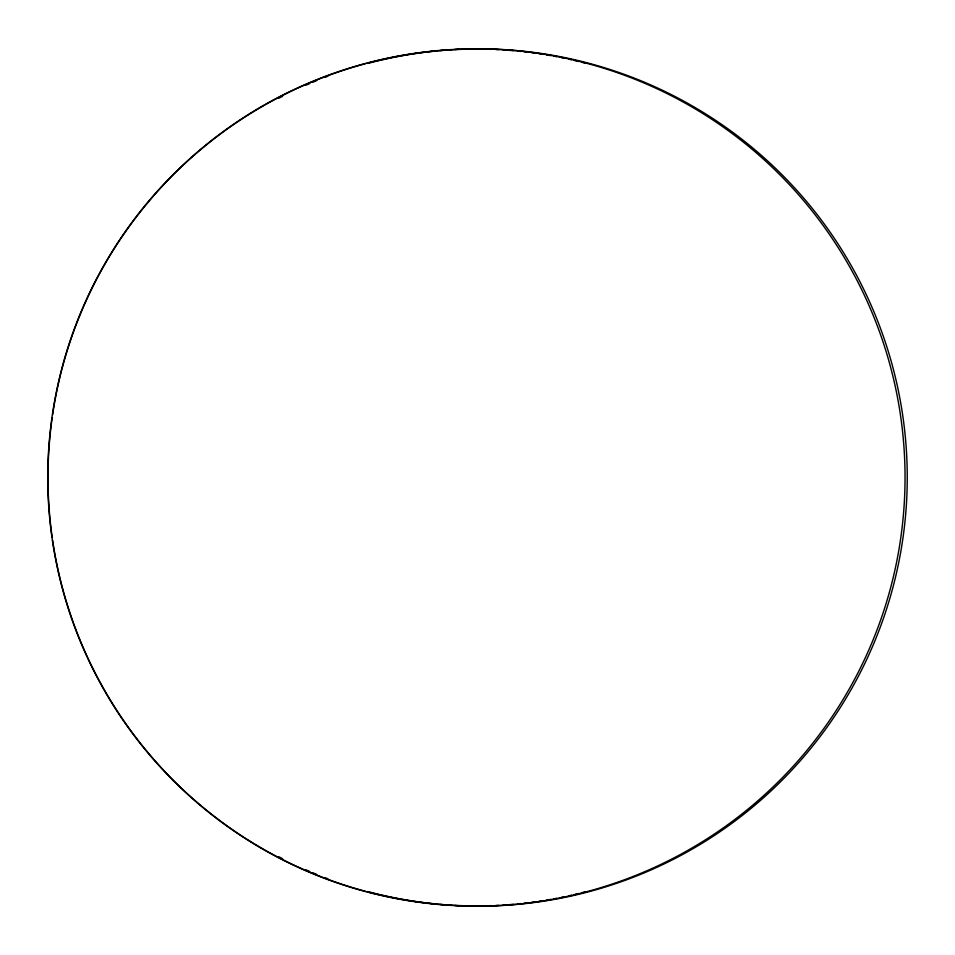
<?xml version="1.0" encoding="UTF-8"?>
<svg xmlns="http://www.w3.org/2000/svg" width="955" height="955" viewBox="0 0 955 955"><rect width="100%" height="100%" fill="white"/><g stroke="black" fill="none" stroke-linecap="round" stroke-linejoin="round"><path stroke-width="1.43" d="M585.845 891.695A428.413 428.413 0 0 1 581.547 892.806M578.658 893.522A428.413 428.413 0 0 1 574.325 894.572M571.412 895.241A428.413 428.413 0 0 1 568.512 895.886M564.119 896.829A428.413 428.413 0 0 1 561.194 897.437M556.777 898.297A428.413 428.413 0 0 1 553.828 898.846M550.88 899.383A428.413 428.413 0 0 1 546.439 900.147M543.479 900.625A428.413 428.413 0 0 1 539.014 901.305M536.042 901.735A428.413 428.413 0 0 1 531.565 902.344M528.581 902.714A428.413 428.413 0 0 1 524.104 903.239M521.108 903.573A428.413 428.413 0 0 1 518.123 903.872M513.635 904.29A428.413 428.413 0 0 1 509.146 904.66M506.162 904.874A428.413 428.413 0 0 1 503.178 905.065M498.689 905.328A428.413 428.413 0 0 1 495.705 905.471M491.24 905.65A428.413 428.413 0 0 1 488.256 905.746M483.803 905.841A428.413 428.413 0 0 1 480.831 905.889M473.429 905.901A428.413 428.413 0 0 1 366.947 891.695M365.514 891.313A428.413 428.413 0 0 1 52.585 540.124M52.155 537.14A428.413 428.413 0 0 1 52.155 417.86M52.585 414.876A428.413 428.413 0 0 1 365.514 63.687M366.947 63.305A428.413 428.413 0 0 1 473.429 49.099M480.831 49.111A428.413 428.413 0 0 1 483.803 49.159M488.256 49.254A428.413 428.413 0 0 1 491.24 49.35M495.705 49.529A428.413 428.413 0 0 1 498.689 49.672M503.178 49.935A428.413 428.413 0 0 1 506.162 50.126M509.146 50.34A428.413 428.413 0 0 1 513.635 50.711M518.123 51.128A428.413 428.413 0 0 1 521.108 51.427M524.104 51.761A428.413 428.413 0 0 1 528.581 52.286M531.565 52.656A428.413 428.413 0 0 1 536.042 53.265M539.014 53.695A428.413 428.413 0 0 1 543.479 54.375M546.439 54.853A428.413 428.413 0 0 1 550.88 55.617M553.828 56.154A428.413 428.413 0 0 1 556.777 56.703M561.194 57.563A428.413 428.413 0 0 1 564.119 58.171M568.512 59.115A428.413 428.413 0 0 1 571.412 59.759M574.325 60.428A428.413 428.413 0 0 1 578.658 61.478M581.547 62.194A428.413 428.413 0 0 1 585.845 63.305M462.268 49.171A428.64 428.64 0 0 1 907.25 477.5A428.64 428.64 0 0 1 462.268 905.829M459.283 905.71A428.64 428.64 0 0 1 454.807 905.483M451.811 905.304A428.64 428.64 0 0 1 439.849 904.385M436.853 904.11A428.64 428.64 0 0 1 367.663 891.54M327.863 878.767A428.64 428.64 0 0 1 325.046 877.693M316.654 874.374A428.64 428.64 0 0 1 312.488 872.643M309.718 871.473A428.64 428.64 0 0 1 305.576 869.671M282.561 858.688A428.64 428.64 0 0 1 278.597 856.623M278.597 98.377A428.64 428.64 0 0 1 282.561 96.312M305.576 85.329A428.64 428.64 0 0 1 309.718 83.527M312.488 82.357A428.64 428.64 0 0 1 316.654 80.626M325.046 77.307A428.64 428.64 0 0 1 327.863 76.233M367.663 63.46A428.64 428.64 0 0 1 436.853 50.89M439.849 50.615A428.64 428.64 0 0 1 451.811 49.696M454.807 49.517A428.64 428.64 0 0 1 459.283 49.29M173.297 780.593A428.64 428.64 0 0 0 890.43 588.447A428.64 428.64 0 0 0 365.455 63.46A428.64 428.64 0 0 0 173.297 780.593"/></g></svg>
